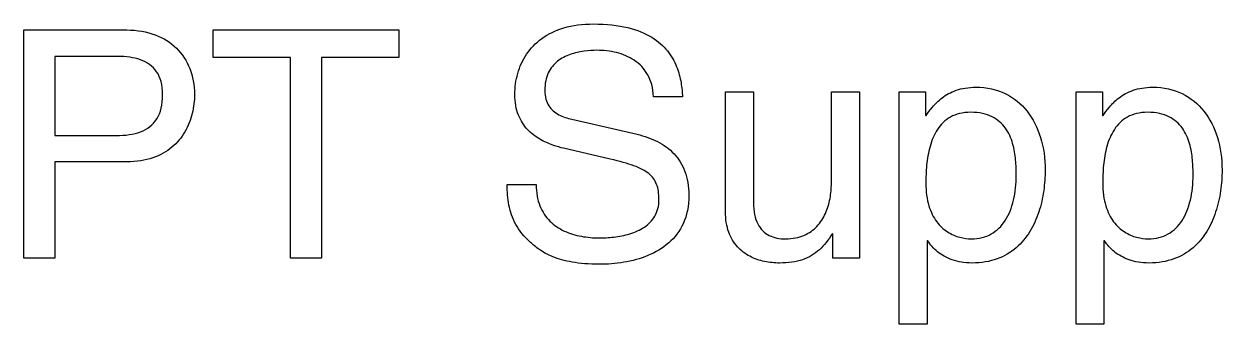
# Model space of a CAD drawing. Header units: inches. Extents: x -3.67 to 3.62, y -4.25 to 4.25.
# Drawn here: x -1.1137 to -0.6952, y -0.9969 to -0.892 of the extents above; entities that cross this region are included whole.
import ezdxf

# ---------------------------------------------------------------- set-up
doc = ezdxf.new("R2010")
doc.units = ezdxf.units.IN
doc.header["$MEASUREMENT"] = 0
doc.layers.add('Dimensions', color=7, linetype='Continuous')

msp = doc.modelspace()

# ---------------------------------------------------------------- linework, layer by layer
at = {"layer": 'Dimensions', "color": 250}
for points, knots in [([(-1.10287, -0.9402), (-1.10287, -0.9402), (-1.07776, -0.9402), (-1.07776, -0.9402), (-1.07776, -0.9402), (-1.0743, -0.94019), (-1.07126, -0.93972), (-1.06865, -0.93881), (-1.06865, -0.93881), (-1.06602, -0.93789), (-1.0638, -0.93665), (-1.06195, -0.93507), (-1.06195, -0.93507), (-1.0601, -0.9335), (-1.0586, -0.93169), (-1.05743, -0.92967), (-1.05743, -0.92967), (-1.05628, -0.92765), (-1.05543, -0.9255), (-1.05489, -0.92326), (-1.05489, -0.92326), (-1.05436, -0.92102), (-1.0541, -0.91878), (-1.0541, -0.91654), (-1.0541, -0.91654), (-1.0541, -0.9133), (-1.05465, -0.91031), (-1.05571, -0.90759), (-1.05571, -0.90759), (-1.05678, -0.90487), (-1.05834, -0.9025), (-1.06039, -0.90048), (-1.06039, -0.90048), (-1.06243, -0.89846), (-1.06491, -0.89691), (-1.06784, -0.89578), (-1.06784, -0.89578), (-1.07075, -0.89467), (-1.07406, -0.89411), (-1.07776, -0.89409), (-1.07776, -0.89409), (-1.07776, -0.89409), (-1.11365, -0.89409), (-1.11365, -0.89409), (-1.11365, -0.89409), (-1.11365, -0.89409), (-1.11365, -0.97387), (-1.11365, -0.97387), (-1.11365, -0.97387), (-1.11365, -0.97387), (-1.10287, -0.97387), (-1.10287, -0.97387), (-1.10287, -0.97387), (-1.10287, -0.97387), (-1.10287, -0.9402), (-1.10287, -0.9402)], [0, 0, 0, 0, 0.071429, 0.071429, 0.071429, 0.071429, 0.142857, 0.142857, 0.142857, 0.142857, 0.214286, 0.214286, 0.214286, 0.214286, 0.285714, 0.285714, 0.285714, 0.285714, 0.357143, 0.357143, 0.357143, 0.357143, 0.428571, 0.428571, 0.428571, 0.428571, 0.5, 0.5, 0.5, 0.5, 0.571429, 0.571429, 0.571429, 0.571429, 0.642857, 0.642857, 0.642857, 0.642857, 0.714286, 0.714286, 0.714286, 0.714286, 0.785714, 0.785714, 0.785714, 0.785714, 0.857143, 0.857143, 0.857143, 0.857143, 0.928571, 0.928571, 0.928571, 0.928571, 1, 1, 1, 1]), ([(-1.04754, -0.90365), (-1.04754, -0.90365), (-1.02054, -0.90365), (-1.02054, -0.90365), (-1.02054, -0.90365), (-1.02054, -0.90365), (-1.02054, -0.97387), (-1.02054, -0.97387), (-1.02054, -0.97387), (-1.02054, -0.97387), (-1.00976, -0.97387), (-1.00976, -0.97387), (-1.00976, -0.97387), (-1.00976, -0.97387), (-1.00976, -0.90365), (-1.00976, -0.90365), (-1.00976, -0.90365), (-1.00976, -0.90365), (-0.98276, -0.90365), (-0.98276, -0.90365), (-0.98276, -0.90365), (-0.98276, -0.90365), (-0.98276, -0.89409), (-0.98276, -0.89409), (-0.98276, -0.89409), (-0.98276, -0.89409), (-1.04754, -0.89409), (-1.04754, -0.89409), (-1.04754, -0.89409), (-1.04754, -0.89409), (-1.04754, -0.90365), (-1.04754, -0.90365)], [0, 0, 0, 0, 0.125, 0.125, 0.125, 0.125, 0.25, 0.25, 0.25, 0.25, 0.375, 0.375, 0.375, 0.375, 0.5, 0.5, 0.5, 0.5, 0.625, 0.625, 0.625, 0.625, 0.75, 0.75, 0.75, 0.75, 0.875, 0.875, 0.875, 0.875, 1, 1, 1, 1]), ([(-0.88365, -0.91743), (-0.88371, -0.91594), (-0.88387, -0.9143), (-0.88417, -0.9125), (-0.88417, -0.9125), (-0.88447, -0.91069), (-0.88498, -0.90883), (-0.88571, -0.90693), (-0.88571, -0.90693), (-0.88645, -0.90502), (-0.88752, -0.90319), (-0.88891, -0.90141), (-0.88891, -0.90141), (-0.8903, -0.89963), (-0.89213, -0.89804), (-0.89439, -0.89663), (-0.89439, -0.89663), (-0.89667, -0.8952), (-0.89947, -0.89409), (-0.9028, -0.89326), (-0.9028, -0.89326), (-0.90615, -0.89243), (-0.91013, -0.892), (-0.91476, -0.89198), (-0.91476, -0.89198), (-0.91863, -0.892), (-0.92206, -0.89244), (-0.92504, -0.89335), (-0.92504, -0.89335), (-0.92802, -0.89424), (-0.93061, -0.8955), (-0.93278, -0.89707), (-0.93278, -0.89707), (-0.93495, -0.89867), (-0.93673, -0.9005), (-0.93811, -0.90259), (-0.93811, -0.90259), (-0.9395, -0.90467), (-0.94054, -0.90691), (-0.94121, -0.9093), (-0.94121, -0.9093), (-0.94187, -0.91169), (-0.94221, -0.91415), (-0.94221, -0.91665), (-0.94221, -0.91665), (-0.94219, -0.91941), (-0.94176, -0.9218), (-0.94095, -0.92381), (-0.94095, -0.92381), (-0.94011, -0.92583), (-0.93904, -0.92752), (-0.93773, -0.92891), (-0.93773, -0.92891), (-0.93641, -0.93028), (-0.93498, -0.93141), (-0.93345, -0.93228), (-0.93345, -0.93228), (-0.93191, -0.93317), (-0.93043, -0.93385), (-0.92898, -0.93433), (-0.92898, -0.93433), (-0.92754, -0.93483), (-0.92628, -0.93519), (-0.92521, -0.93543), (-0.92521, -0.93543), (-0.92521, -0.93543), (-0.90887, -0.9392), (-0.90887, -0.9392), (-0.90887, -0.9392), (-0.90561, -0.93996), (-0.90287, -0.94074), (-0.90069, -0.94156), (-0.90069, -0.94156), (-0.89848, -0.94235), (-0.89674, -0.94326), (-0.89545, -0.9443), (-0.89545, -0.9443), (-0.89417, -0.94533), (-0.89324, -0.94657), (-0.89269, -0.94804), (-0.89269, -0.94804), (-0.89213, -0.94948), (-0.89186, -0.95124), (-0.89187, -0.95331), (-0.89187, -0.95331), (-0.89189, -0.95559), (-0.89237, -0.95752), (-0.8933, -0.95911), (-0.8933, -0.95911), (-0.89423, -0.96069), (-0.89545, -0.96198), (-0.89698, -0.963), (-0.89698, -0.963), (-0.89852, -0.964), (-0.90021, -0.96478), (-0.90204, -0.96531), (-0.90204, -0.96531), (-0.90389, -0.96587), (-0.90574, -0.96626), (-0.9076, -0.96646), (-0.9076, -0.96646), (-0.90947, -0.96667), (-0.91119, -0.96678), (-0.91276, -0.96676), (-0.91276, -0.96676), (-0.91482, -0.96676), (-0.91689, -0.96657), (-0.91897, -0.9662), (-0.91897, -0.9662), (-0.92106, -0.96583), (-0.92304, -0.9652), (-0.92493, -0.96435), (-0.92493, -0.96435), (-0.9268, -0.96348), (-0.92848, -0.96233), (-0.92997, -0.96091), (-0.92997, -0.96091), (-0.93145, -0.95946), (-0.9326, -0.95769), (-0.93345, -0.95557), (-0.93345, -0.95557), (-0.93432, -0.95346), (-0.93474, -0.95098), (-0.93476, -0.94809), (-0.93476, -0.94809), (-0.93476, -0.94809), (-0.94487, -0.94809), (-0.94487, -0.94809), (-0.94487, -0.94809), (-0.94489, -0.95057), (-0.94471, -0.95296), (-0.94428, -0.95528), (-0.94428, -0.95528), (-0.94385, -0.95761), (-0.94306, -0.95985), (-0.94187, -0.96202), (-0.94187, -0.96202), (-0.94071, -0.96419), (-0.939, -0.96628), (-0.93676, -0.96831), (-0.93676, -0.96831), (-0.93589, -0.96913), (-0.93484, -0.96998), (-0.93358, -0.97087), (-0.93358, -0.97087), (-0.93232, -0.97176), (-0.93076, -0.97259), (-0.92891, -0.97335), (-0.92891, -0.97335), (-0.92706, -0.97413), (-0.92482, -0.97476), (-0.92215, -0.97524), (-0.92215, -0.97524), (-0.9195, -0.97572), (-0.91632, -0.97596), (-0.91265, -0.97598), (-0.91265, -0.97598), (-0.90989, -0.976), (-0.90706, -0.97576), (-0.90415, -0.97528), (-0.90415, -0.97528), (-0.90124, -0.97481), (-0.89845, -0.97404), (-0.89576, -0.97293), (-0.89576, -0.97293), (-0.89306, -0.97183), (-0.89063, -0.97037), (-0.88848, -0.96852), (-0.88848, -0.96852), (-0.88634, -0.96667), (-0.88463, -0.96437), (-0.88336, -0.96163), (-0.88336, -0.96163), (-0.8821, -0.95889), (-0.88145, -0.95563), (-0.88143, -0.95187), (-0.88143, -0.95187), (-0.88145, -0.9487), (-0.88189, -0.94593), (-0.8828, -0.94354), (-0.8828, -0.94354), (-0.88371, -0.94115), (-0.88498, -0.93909), (-0.88661, -0.93737), (-0.88661, -0.93737), (-0.88824, -0.93565), (-0.89015, -0.93424), (-0.89236, -0.93311), (-0.89236, -0.93311), (-0.89454, -0.932), (-0.89695, -0.93115), (-0.89954, -0.93054), (-0.89954, -0.93054), (-0.89954, -0.93054), (-0.92232, -0.92531), (-0.92232, -0.92531), (-0.92232, -0.92531), (-0.92391, -0.92496), (-0.92541, -0.92443), (-0.92684, -0.9237), (-0.92684, -0.9237), (-0.92826, -0.92298), (-0.92945, -0.92194), (-0.93035, -0.92059), (-0.93035, -0.92059), (-0.93126, -0.91924), (-0.93173, -0.91744), (-0.93176, -0.9152), (-0.93176, -0.9152), (-0.93174, -0.9128), (-0.93132, -0.91076), (-0.93052, -0.90909), (-0.93052, -0.90909), (-0.92971, -0.90743), (-0.92863, -0.90607), (-0.9273, -0.90504), (-0.9273, -0.90504), (-0.92597, -0.904), (-0.92448, -0.9032), (-0.92287, -0.90265), (-0.92287, -0.90265), (-0.92128, -0.90207), (-0.91965, -0.9017), (-0.91804, -0.9015), (-0.91804, -0.9015), (-0.91641, -0.90128), (-0.91491, -0.90119), (-0.91354, -0.9012), (-0.91354, -0.9012), (-0.91126, -0.90119), (-0.90898, -0.90146), (-0.90673, -0.902), (-0.90673, -0.902), (-0.90447, -0.90254), (-0.90239, -0.90344), (-0.90048, -0.90469), (-0.90048, -0.90469), (-0.89858, -0.90593), (-0.89702, -0.90759), (-0.89582, -0.90969), (-0.89582, -0.90969), (-0.89461, -0.91178), (-0.89393, -0.91435), (-0.89376, -0.91743), (-0.89376, -0.91743), (-0.89376, -0.91743), (-0.88365, -0.91743), (-0.88365, -0.91743)], [0, 0, 0, 0, 0.016129, 0.016129, 0.016129, 0.016129, 0.032258, 0.032258, 0.032258, 0.032258, 0.048387, 0.048387, 0.048387, 0.048387, 0.064516, 0.064516, 0.064516, 0.064516, 0.080645, 0.080645, 0.080645, 0.080645, 0.096774, 0.096774, 0.096774, 0.096774, 0.112903, 0.112903, 0.112903, 0.112903, 0.129032, 0.129032, 0.129032, 0.129032, 0.145161, 0.145161, 0.145161, 0.145161, 0.16129, 0.16129, 0.16129, 0.16129, 0.177419, 0.177419, 0.177419, 0.177419, 0.193548, 0.193548, 0.193548, 0.193548, 0.209677, 0.209677, 0.209677, 0.209677, 0.225806, 0.225806, 0.225806, 0.225806, 0.241935, 0.241935, 0.241935, 0.241935, 0.258065, 0.258065, 0.258065, 0.258065, 0.274194, 0.274194, 0.274194, 0.274194, 0.290323, 0.290323, 0.290323, 0.290323, 0.306452, 0.306452, 0.306452, 0.306452, 0.322581, 0.322581, 0.322581, 0.322581, 0.33871, 0.33871, 0.33871, 0.33871, 0.354839, 0.354839, 0.354839, 0.354839, 0.370968, 0.370968, 0.370968, 0.370968, 0.387097, 0.387097, 0.387097, 0.387097, 0.403226, 0.403226, 0.403226, 0.403226, 0.419355, 0.419355, 0.419355, 0.419355, 0.435484, 0.435484, 0.435484, 0.435484, 0.451613, 0.451613, 0.451613, 0.451613, 0.467742, 0.467742, 0.467742, 0.467742, 0.483871, 0.483871, 0.483871, 0.483871, 0.5, 0.5, 0.5, 0.5, 0.516129, 0.516129, 0.516129, 0.516129, 0.532258, 0.532258, 0.532258, 0.532258, 0.548387, 0.548387, 0.548387, 0.548387, 0.564516, 0.564516, 0.564516, 0.564516, 0.580645, 0.580645, 0.580645, 0.580645, 0.596774, 0.596774, 0.596774, 0.596774, 0.612903, 0.612903, 0.612903, 0.612903, 0.629032, 0.629032, 0.629032, 0.629032, 0.645161, 0.645161, 0.645161, 0.645161, 0.66129, 0.66129, 0.66129, 0.66129, 0.677419, 0.677419, 0.677419, 0.677419, 0.693548, 0.693548, 0.693548, 0.693548, 0.709677, 0.709677, 0.709677, 0.709677, 0.725806, 0.725806, 0.725806, 0.725806, 0.741935, 0.741935, 0.741935, 0.741935, 0.758065, 0.758065, 0.758065, 0.758065, 0.774194, 0.774194, 0.774194, 0.774194, 0.790323, 0.790323, 0.790323, 0.790323, 0.806452, 0.806452, 0.806452, 0.806452, 0.822581, 0.822581, 0.822581, 0.822581, 0.83871, 0.83871, 0.83871, 0.83871, 0.854839, 0.854839, 0.854839, 0.854839, 0.870968, 0.870968, 0.870968, 0.870968, 0.887097, 0.887097, 0.887097, 0.887097, 0.903226, 0.903226, 0.903226, 0.903226, 0.919355, 0.919355, 0.919355, 0.919355, 0.935484, 0.935484, 0.935484, 0.935484, 0.951613, 0.951613, 0.951613, 0.951613, 0.967742, 0.967742, 0.967742, 0.967742, 0.983871, 0.983871, 0.983871, 0.983871, 1, 1, 1, 1]), ([(-1.10287, -0.90331), (-1.10287, -0.90331), (-1.08099, -0.90331), (-1.08099, -0.90331), (-1.08099, -0.90331), (-1.07799, -0.9033), (-1.07532, -0.90369), (-1.07295, -0.90452), (-1.07295, -0.90452), (-1.07058, -0.90535), (-1.06871, -0.90674), (-1.06732, -0.9087), (-1.06732, -0.9087), (-1.06595, -0.91065), (-1.06523, -0.9133), (-1.06521, -0.91665), (-1.06521, -0.91665), (-1.06523, -0.92022), (-1.06591, -0.92306), (-1.06726, -0.92515), (-1.06726, -0.92515), (-1.06862, -0.92726), (-1.0705, -0.92876), (-1.07293, -0.92967), (-1.07293, -0.92967), (-1.07536, -0.93056), (-1.07819, -0.931), (-1.08143, -0.93098), (-1.08143, -0.93098), (-1.08143, -0.93098), (-1.10287, -0.93098), (-1.10287, -0.93098), (-1.10287, -0.93098), (-1.10287, -0.93098), (-1.10287, -0.90331), (-1.10287, -0.90331)], [0, 0, 0, 0, 0.111111, 0.111111, 0.111111, 0.111111, 0.222222, 0.222222, 0.222222, 0.222222, 0.333333, 0.333333, 0.333333, 0.333333, 0.444444, 0.444444, 0.444444, 0.444444, 0.555556, 0.555556, 0.555556, 0.555556, 0.666667, 0.666667, 0.666667, 0.666667, 0.777778, 0.777778, 0.777778, 0.777778, 0.888889, 0.888889, 0.888889, 0.888889, 1, 1, 1, 1]), ([(-0.82187, -0.97387), (-0.82187, -0.97387), (-0.82187, -0.91576), (-0.82187, -0.91576), (-0.82187, -0.91576), (-0.82187, -0.91576), (-0.83165, -0.91576), (-0.83165, -0.91576), (-0.83165, -0.91576), (-0.83165, -0.91576), (-0.83165, -0.94776), (-0.83165, -0.94776), (-0.83165, -0.94776), (-0.83165, -0.94946), (-0.8318, -0.95122), (-0.83213, -0.95302), (-0.83213, -0.95302), (-0.83245, -0.95481), (-0.83299, -0.95654), (-0.83373, -0.95822), (-0.83373, -0.95822), (-0.83447, -0.95989), (-0.83545, -0.96139), (-0.83669, -0.96272), (-0.83669, -0.96272), (-0.83793, -0.96406), (-0.83945, -0.96511), (-0.84124, -0.96589), (-0.84124, -0.96589), (-0.84306, -0.96667), (-0.84519, -0.96707), (-0.84765, -0.96709), (-0.84765, -0.96709), (-0.84978, -0.96711), (-0.85169, -0.96672), (-0.85337, -0.96591), (-0.85337, -0.96591), (-0.85506, -0.96509), (-0.85639, -0.96374), (-0.85737, -0.96187), (-0.85737, -0.96187), (-0.85836, -0.96), (-0.85886, -0.95748), (-0.85887, -0.95431), (-0.85887, -0.95431), (-0.85887, -0.95431), (-0.85887, -0.91576), (-0.85887, -0.91576), (-0.85887, -0.91576), (-0.85887, -0.91576), (-0.86865, -0.91576), (-0.86865, -0.91576), (-0.86865, -0.91576), (-0.86865, -0.91576), (-0.86865, -0.95754), (-0.86865, -0.95754), (-0.86865, -0.95754), (-0.86863, -0.96031), (-0.86824, -0.9627), (-0.8675, -0.96474), (-0.8675, -0.96474), (-0.86676, -0.96678), (-0.86574, -0.96848), (-0.86447, -0.96987), (-0.86447, -0.96987), (-0.86319, -0.97126), (-0.86173, -0.97237), (-0.86012, -0.9732), (-0.86012, -0.9732), (-0.85849, -0.97404), (-0.85678, -0.97463), (-0.855, -0.975), (-0.855, -0.975), (-0.85324, -0.97537), (-0.85149, -0.97554), (-0.84976, -0.97554), (-0.84976, -0.97554), (-0.84667, -0.97554), (-0.844, -0.97515), (-0.84174, -0.97437), (-0.84174, -0.97437), (-0.83949, -0.97359), (-0.83752, -0.97243), (-0.83586, -0.97089), (-0.83586, -0.97089), (-0.83417, -0.96937), (-0.83267, -0.96746), (-0.83132, -0.9652), (-0.83132, -0.9652), (-0.83132, -0.9652), (-0.8311, -0.96543), (-0.8311, -0.96543), (-0.8311, -0.96543), (-0.8311, -0.96543), (-0.8311, -0.97387), (-0.8311, -0.97387), (-0.8311, -0.97387), (-0.8311, -0.97387), (-0.82187, -0.97387), (-0.82187, -0.97387)], [0, 0, 0, 0, 0.04, 0.04, 0.04, 0.04, 0.08, 0.08, 0.08, 0.08, 0.12, 0.12, 0.12, 0.12, 0.16, 0.16, 0.16, 0.16, 0.2, 0.2, 0.2, 0.2, 0.24, 0.24, 0.24, 0.24, 0.28, 0.28, 0.28, 0.28, 0.32, 0.32, 0.32, 0.32, 0.36, 0.36, 0.36, 0.36, 0.4, 0.4, 0.4, 0.4, 0.44, 0.44, 0.44, 0.44, 0.48, 0.48, 0.48, 0.48, 0.52, 0.52, 0.52, 0.52, 0.56, 0.56, 0.56, 0.56, 0.6, 0.6, 0.6, 0.6, 0.64, 0.64, 0.64, 0.64, 0.68, 0.68, 0.68, 0.68, 0.72, 0.72, 0.72, 0.72, 0.76, 0.76, 0.76, 0.76, 0.8, 0.8, 0.8, 0.8, 0.84, 0.84, 0.84, 0.84, 0.88, 0.88, 0.88, 0.88, 0.92, 0.92, 0.92, 0.92, 0.96, 0.96, 0.96, 0.96, 1, 1, 1, 1]), ([(-0.80799, -0.99687), (-0.80799, -0.99687), (-0.79821, -0.99687), (-0.79821, -0.99687), (-0.79821, -0.99687), (-0.79821, -0.99687), (-0.79821, -0.96776), (-0.79821, -0.96776), (-0.79821, -0.96776), (-0.79821, -0.96776), (-0.79799, -0.96776), (-0.79799, -0.96776), (-0.79799, -0.96776), (-0.79714, -0.96915), (-0.79601, -0.97043), (-0.79458, -0.97161), (-0.79458, -0.97161), (-0.79315, -0.97278), (-0.79143, -0.97372), (-0.78943, -0.97443), (-0.78943, -0.97443), (-0.78743, -0.97515), (-0.78514, -0.97552), (-0.78254, -0.97554), (-0.78254, -0.97554), (-0.77925, -0.97552), (-0.77634, -0.97504), (-0.77378, -0.97409), (-0.77378, -0.97409), (-0.77123, -0.97315), (-0.76901, -0.97185), (-0.76712, -0.9702), (-0.76712, -0.9702), (-0.76525, -0.96856), (-0.76366, -0.96667), (-0.76234, -0.96452), (-0.76234, -0.96452), (-0.76104, -0.96239), (-0.76001, -0.96009), (-0.75921, -0.95769), (-0.75921, -0.95769), (-0.75843, -0.95526), (-0.75786, -0.9528), (-0.75751, -0.95031), (-0.75751, -0.95031), (-0.75716, -0.94783), (-0.75699, -0.94543), (-0.75699, -0.94309), (-0.75699, -0.94309), (-0.75699, -0.93898), (-0.75753, -0.93519), (-0.7586, -0.93167), (-0.7586, -0.93167), (-0.75967, -0.92817), (-0.76125, -0.92509), (-0.7633, -0.92246), (-0.7633, -0.92246), (-0.76538, -0.91983), (-0.76791, -0.9178), (-0.77091, -0.91633), (-0.77091, -0.91633), (-0.77391, -0.91485), (-0.77734, -0.91411), (-0.78121, -0.91409), (-0.78121, -0.91409), (-0.78384, -0.91411), (-0.78612, -0.91448), (-0.78804, -0.91517), (-0.78804, -0.91517), (-0.78997, -0.91585), (-0.79162, -0.91674), (-0.79297, -0.91778), (-0.79297, -0.91778), (-0.7943, -0.91883), (-0.79543, -0.91993), (-0.79634, -0.92104), (-0.79634, -0.92104), (-0.79723, -0.92213), (-0.79797, -0.92313), (-0.79854, -0.92398), (-0.79854, -0.92398), (-0.79854, -0.92398), (-0.79877, -0.92398), (-0.79877, -0.92398), (-0.79877, -0.92398), (-0.79877, -0.92398), (-0.79877, -0.91576), (-0.79877, -0.91576), (-0.79877, -0.91576), (-0.79877, -0.91576), (-0.80799, -0.91576), (-0.80799, -0.91576), (-0.80799, -0.91576), (-0.80799, -0.91576), (-0.80799, -0.99687), (-0.80799, -0.99687)], [0, 0, 0, 0, 0.041667, 0.041667, 0.041667, 0.041667, 0.083333, 0.083333, 0.083333, 0.083333, 0.125, 0.125, 0.125, 0.125, 0.166667, 0.166667, 0.166667, 0.166667, 0.208333, 0.208333, 0.208333, 0.208333, 0.25, 0.25, 0.25, 0.25, 0.291667, 0.291667, 0.291667, 0.291667, 0.333333, 0.333333, 0.333333, 0.333333, 0.375, 0.375, 0.375, 0.375, 0.416667, 0.416667, 0.416667, 0.416667, 0.458333, 0.458333, 0.458333, 0.458333, 0.5, 0.5, 0.5, 0.5, 0.541667, 0.541667, 0.541667, 0.541667, 0.583333, 0.583333, 0.583333, 0.583333, 0.625, 0.625, 0.625, 0.625, 0.666667, 0.666667, 0.666667, 0.666667, 0.708333, 0.708333, 0.708333, 0.708333, 0.75, 0.75, 0.75, 0.75, 0.791667, 0.791667, 0.791667, 0.791667, 0.833333, 0.833333, 0.833333, 0.833333, 0.875, 0.875, 0.875, 0.875, 0.916667, 0.916667, 0.916667, 0.916667, 0.958333, 0.958333, 0.958333, 0.958333, 1, 1, 1, 1]), ([(-0.74621, -0.99687), (-0.74621, -0.99687), (-0.73644, -0.99687), (-0.73644, -0.99687), (-0.73644, -0.99687), (-0.73644, -0.99687), (-0.73644, -0.96776), (-0.73644, -0.96776), (-0.73644, -0.96776), (-0.73644, -0.96776), (-0.73621, -0.96776), (-0.73621, -0.96776), (-0.73621, -0.96776), (-0.73536, -0.96915), (-0.73423, -0.97043), (-0.73281, -0.97161), (-0.73281, -0.97161), (-0.73138, -0.97278), (-0.72966, -0.97372), (-0.72766, -0.97443), (-0.72766, -0.97443), (-0.72566, -0.97515), (-0.72336, -0.97552), (-0.72077, -0.97554), (-0.72077, -0.97554), (-0.71747, -0.97552), (-0.71457, -0.97504), (-0.71201, -0.97409), (-0.71201, -0.97409), (-0.70945, -0.97315), (-0.70723, -0.97185), (-0.70534, -0.9702), (-0.70534, -0.9702), (-0.70347, -0.96856), (-0.70188, -0.96667), (-0.70057, -0.96452), (-0.70057, -0.96452), (-0.69927, -0.96239), (-0.69823, -0.96009), (-0.69744, -0.95769), (-0.69744, -0.95769), (-0.69666, -0.95526), (-0.69608, -0.9528), (-0.69573, -0.95031), (-0.69573, -0.95031), (-0.69538, -0.94783), (-0.69521, -0.94543), (-0.69521, -0.94309), (-0.69521, -0.94309), (-0.69521, -0.93898), (-0.69575, -0.93519), (-0.69682, -0.93167), (-0.69682, -0.93167), (-0.6979, -0.92817), (-0.69947, -0.92509), (-0.70153, -0.92246), (-0.70153, -0.92246), (-0.7036, -0.91983), (-0.70614, -0.9178), (-0.70914, -0.91633), (-0.70914, -0.91633), (-0.71214, -0.91485), (-0.71557, -0.91411), (-0.71944, -0.91409), (-0.71944, -0.91409), (-0.72207, -0.91411), (-0.72434, -0.91448), (-0.72627, -0.91517), (-0.72627, -0.91517), (-0.72819, -0.91585), (-0.72984, -0.91674), (-0.73119, -0.91778), (-0.73119, -0.91778), (-0.73253, -0.91883), (-0.73366, -0.91993), (-0.73457, -0.92104), (-0.73457, -0.92104), (-0.73545, -0.92213), (-0.73619, -0.92313), (-0.73677, -0.92398), (-0.73677, -0.92398), (-0.73677, -0.92398), (-0.73699, -0.92398), (-0.73699, -0.92398), (-0.73699, -0.92398), (-0.73699, -0.92398), (-0.73699, -0.91576), (-0.73699, -0.91576), (-0.73699, -0.91576), (-0.73699, -0.91576), (-0.74621, -0.91576), (-0.74621, -0.91576), (-0.74621, -0.91576), (-0.74621, -0.91576), (-0.74621, -0.99687), (-0.74621, -0.99687)], [0, 0, 0, 0, 0.041667, 0.041667, 0.041667, 0.041667, 0.083333, 0.083333, 0.083333, 0.083333, 0.125, 0.125, 0.125, 0.125, 0.166667, 0.166667, 0.166667, 0.166667, 0.208333, 0.208333, 0.208333, 0.208333, 0.25, 0.25, 0.25, 0.25, 0.291667, 0.291667, 0.291667, 0.291667, 0.333333, 0.333333, 0.333333, 0.333333, 0.375, 0.375, 0.375, 0.375, 0.416667, 0.416667, 0.416667, 0.416667, 0.458333, 0.458333, 0.458333, 0.458333, 0.5, 0.5, 0.5, 0.5, 0.541667, 0.541667, 0.541667, 0.541667, 0.583333, 0.583333, 0.583333, 0.583333, 0.625, 0.625, 0.625, 0.625, 0.666667, 0.666667, 0.666667, 0.666667, 0.708333, 0.708333, 0.708333, 0.708333, 0.75, 0.75, 0.75, 0.75, 0.791667, 0.791667, 0.791667, 0.791667, 0.833333, 0.833333, 0.833333, 0.833333, 0.875, 0.875, 0.875, 0.875, 0.916667, 0.916667, 0.916667, 0.916667, 0.958333, 0.958333, 0.958333, 0.958333, 1, 1, 1, 1]), ([(-0.79865, -0.94754), (-0.79867, -0.94561), (-0.79858, -0.94356), (-0.79838, -0.94135), (-0.79838, -0.94135), (-0.79819, -0.93913), (-0.79778, -0.93694), (-0.79721, -0.93478), (-0.79721, -0.93478), (-0.79662, -0.93261), (-0.79575, -0.93063), (-0.7946, -0.92883), (-0.7946, -0.92883), (-0.79345, -0.92704), (-0.79193, -0.92561), (-0.79004, -0.92452), (-0.79004, -0.92452), (-0.78814, -0.92344), (-0.7858, -0.92289), (-0.78299, -0.92287), (-0.78299, -0.92287), (-0.77999, -0.92289), (-0.77751, -0.92341), (-0.77553, -0.92443), (-0.77553, -0.92443), (-0.77356, -0.92543), (-0.77201, -0.92674), (-0.77086, -0.92839), (-0.77086, -0.92839), (-0.76973, -0.93004), (-0.76888, -0.93183), (-0.76834, -0.93376), (-0.76834, -0.93376), (-0.7678, -0.9357), (-0.76745, -0.93763), (-0.7673, -0.93952), (-0.7673, -0.93952), (-0.76716, -0.94143), (-0.76708, -0.94313), (-0.7671, -0.94465), (-0.7671, -0.94465), (-0.7671, -0.94785), (-0.76741, -0.95083), (-0.76804, -0.95354), (-0.76804, -0.95354), (-0.76867, -0.95626), (-0.76964, -0.95863), (-0.77093, -0.96067), (-0.77093, -0.96067), (-0.77223, -0.96269), (-0.77384, -0.96426), (-0.77582, -0.96539), (-0.77582, -0.96539), (-0.77778, -0.9665), (-0.7801, -0.96707), (-0.78277, -0.96709), (-0.78277, -0.96709), (-0.78403, -0.96711), (-0.78538, -0.96693), (-0.7868, -0.96654), (-0.7868, -0.96654), (-0.78825, -0.96617), (-0.78965, -0.96554), (-0.79104, -0.96467), (-0.79104, -0.96467), (-0.79243, -0.96378), (-0.79371, -0.96259), (-0.79486, -0.96109), (-0.79486, -0.96109), (-0.79601, -0.95959), (-0.79691, -0.95774), (-0.7976, -0.9555), (-0.7976, -0.9555), (-0.79828, -0.95328), (-0.79864, -0.95061), (-0.79865, -0.94754)], [0, 0, 0, 0, 0.052632, 0.052632, 0.052632, 0.052632, 0.105263, 0.105263, 0.105263, 0.105263, 0.157895, 0.157895, 0.157895, 0.157895, 0.210526, 0.210526, 0.210526, 0.210526, 0.263158, 0.263158, 0.263158, 0.263158, 0.315789, 0.315789, 0.315789, 0.315789, 0.368421, 0.368421, 0.368421, 0.368421, 0.421053, 0.421053, 0.421053, 0.421053, 0.473684, 0.473684, 0.473684, 0.473684, 0.526316, 0.526316, 0.526316, 0.526316, 0.578947, 0.578947, 0.578947, 0.578947, 0.631579, 0.631579, 0.631579, 0.631579, 0.684211, 0.684211, 0.684211, 0.684211, 0.736842, 0.736842, 0.736842, 0.736842, 0.789474, 0.789474, 0.789474, 0.789474, 0.842105, 0.842105, 0.842105, 0.842105, 0.894737, 0.894737, 0.894737, 0.894737, 0.947368, 0.947368, 0.947368, 0.947368, 1, 1, 1, 1]), ([(-0.73688, -0.94754), (-0.7369, -0.94561), (-0.73681, -0.94356), (-0.7366, -0.94135), (-0.7366, -0.94135), (-0.73642, -0.93913), (-0.73601, -0.93694), (-0.73544, -0.93478), (-0.73544, -0.93478), (-0.73484, -0.93261), (-0.73397, -0.93063), (-0.73282, -0.92883), (-0.73282, -0.92883), (-0.73168, -0.92704), (-0.73016, -0.92561), (-0.72827, -0.92452), (-0.72827, -0.92452), (-0.72636, -0.92344), (-0.72403, -0.92289), (-0.72121, -0.92287), (-0.72121, -0.92287), (-0.71821, -0.92289), (-0.71573, -0.92341), (-0.71375, -0.92443), (-0.71375, -0.92443), (-0.71179, -0.92543), (-0.71023, -0.92674), (-0.70908, -0.92839), (-0.70908, -0.92839), (-0.70795, -0.93004), (-0.7071, -0.93183), (-0.70657, -0.93376), (-0.70657, -0.93376), (-0.70603, -0.9357), (-0.70568, -0.93763), (-0.70553, -0.93952), (-0.70553, -0.93952), (-0.70538, -0.94143), (-0.70531, -0.94313), (-0.70532, -0.94465), (-0.70532, -0.94465), (-0.70532, -0.94785), (-0.70564, -0.95083), (-0.70627, -0.95354), (-0.70627, -0.95354), (-0.7069, -0.95626), (-0.70786, -0.95863), (-0.70916, -0.96067), (-0.70916, -0.96067), (-0.71045, -0.96269), (-0.71207, -0.96426), (-0.71405, -0.96539), (-0.71405, -0.96539), (-0.71601, -0.9665), (-0.71832, -0.96707), (-0.72099, -0.96709), (-0.72099, -0.96709), (-0.72225, -0.96711), (-0.7236, -0.96693), (-0.72503, -0.96654), (-0.72503, -0.96654), (-0.72647, -0.96617), (-0.72788, -0.96554), (-0.72927, -0.96467), (-0.72927, -0.96467), (-0.73066, -0.96378), (-0.73194, -0.96259), (-0.73308, -0.96109), (-0.73308, -0.96109), (-0.73423, -0.95959), (-0.73514, -0.95774), (-0.73582, -0.9555), (-0.73582, -0.9555), (-0.73651, -0.95328), (-0.73686, -0.95061), (-0.73688, -0.94754)], [0, 0, 0, 0, 0.052632, 0.052632, 0.052632, 0.052632, 0.105263, 0.105263, 0.105263, 0.105263, 0.157895, 0.157895, 0.157895, 0.157895, 0.210526, 0.210526, 0.210526, 0.210526, 0.263158, 0.263158, 0.263158, 0.263158, 0.315789, 0.315789, 0.315789, 0.315789, 0.368421, 0.368421, 0.368421, 0.368421, 0.421053, 0.421053, 0.421053, 0.421053, 0.473684, 0.473684, 0.473684, 0.473684, 0.526316, 0.526316, 0.526316, 0.526316, 0.578947, 0.578947, 0.578947, 0.578947, 0.631579, 0.631579, 0.631579, 0.631579, 0.684211, 0.684211, 0.684211, 0.684211, 0.736842, 0.736842, 0.736842, 0.736842, 0.789474, 0.789474, 0.789474, 0.789474, 0.842105, 0.842105, 0.842105, 0.842105, 0.894737, 0.894737, 0.894737, 0.894737, 0.947368, 0.947368, 0.947368, 0.947368, 1, 1, 1, 1])]:
    msp.add_open_spline(points, degree=3, knots=knots, dxfattribs=at)

doc.saveas('drawing.dxf')
